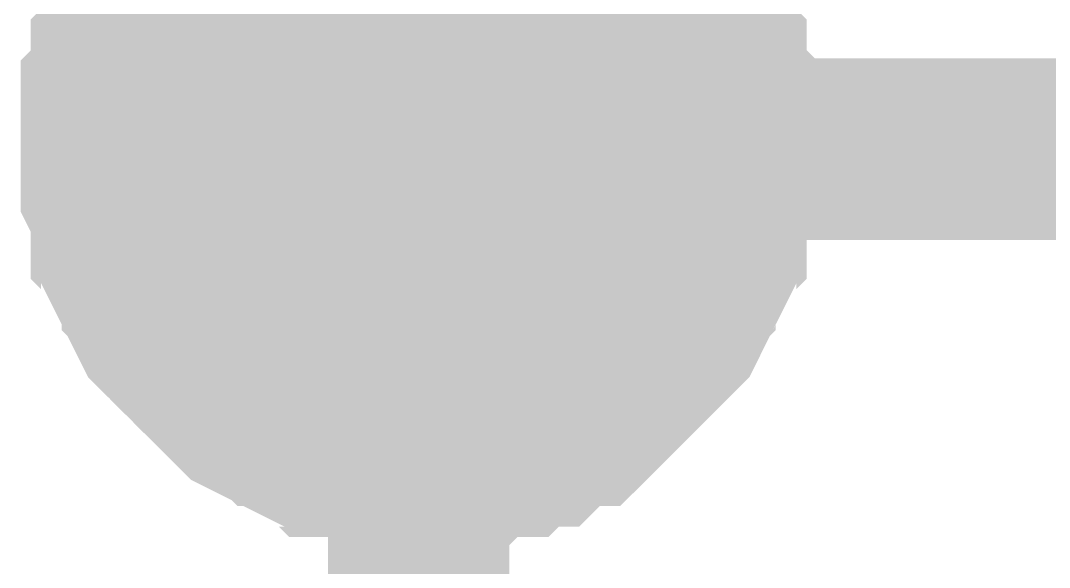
# Model space of a CAD drawing. Header units: inches. Extents: x 0 to 9.5, y -0.01 to 7.51.
# Drawn here: x 5.674 to 5.7409, y 3.5723 to 3.6079 of the extents above; entities that cross this region are included whole.
import ezdxf

# ---------------------------------------------------------------- set-up
doc = ezdxf.new("R2010")
doc.units = ezdxf.units.IN
doc.header["$MEASUREMENT"] = 0
doc.layers.add('Sheet', color=255, linetype='Continuous')

msp = doc.modelspace()

# ---------------------------------------------------------------- linework, layer by layer
at = {"layer": 'Sheet'}
for points in [[(8.299187, 3.699396, 0.0118, 0.0118, 0), (8.299187, 3.599521, 0.0118, 0.0118, 0), (7.899138, 3.599521, 0.0118, 0.0118, 0), (6.599811, 3.599521, 0.0118, 0.0118, 0), (5.699867, 3.599521, 0.0118, 0.0118, 0), (5.699867, 3.699396, 0.0118, 0.0118, 0)], [(5.679898, 3.599521, 0.0118, 0.0118, 0), (5.679898, 3.600852, 0.0118, 0.0118, 0), (5.679898, 3.601518, 0.0118, 0.0118, 0), (5.679898, 3.60285, 0.0118, 0.0118, 0), (5.680563, 3.603516, 0.0118, 0.0118, 0), (5.680563, 3.604847, 0.0118, 0.0118, 0), (5.680563, 3.605513, 0.0118, 0.0118, 0), (5.681229, 3.606179, 0.0118, 0.0118, 0), (5.681229, 3.607511, 0.0118, 0.0118, 0), (5.681895, 3.608176, 0.0118, 0.0118, 0), (5.68256, 3.608842, 0.0118, 0.0118, 0), (5.68256, 3.610174, 0.0118, 0.0118, 0), (5.683226, 3.61084, 0.0118, 0.0118, 0), (5.683892, 3.611506, 0.0118, 0.0118, 0), (5.684557, 3.612172, 0.0118, 0.0118, 0), (5.685223, 3.612837, 0.0118, 0.0118, 0), (5.685888, 3.613503, 0.0118, 0.0118, 0), (5.686554, 3.614169, 0.0118, 0.0118, 0)], [(5.679898, 3.599521, 0.0118, 0.0118, 0), (5.679898, 3.600852, 0.0118, 0.0118, 0), (5.679898, 3.601518, 0.0118, 0.0118, 0), (5.679898, 3.60285, 0.0118, 0.0118, 0), (5.680563, 3.603516, 0.0118, 0.0118, 0), (5.680563, 3.604847, 0.0118, 0.0118, 0), (5.680563, 3.605513, 0.0118, 0.0118, 0), (5.681229, 3.606179, 0.0118, 0.0118, 0), (5.681229, 3.607511, 0.0118, 0.0118, 0), (5.681895, 3.608176, 0.0118, 0.0118, 0), (5.68256, 3.608842, 0.0118, 0.0118, 0), (5.68256, 3.610174, 0.0118, 0.0118, 0), (5.683226, 3.61084, 0.0118, 0.0118, 0), (5.683892, 3.611506, 0.0118, 0.0118, 0), (5.684557, 3.612172, 0.0118, 0.0118, 0), (5.685223, 3.612837, 0.0118, 0.0118, 0), (5.685888, 3.613503, 0.0118, 0.0118, 0), (5.686554, 3.614169, 0.0118, 0.0118, 0)], [(5.679898, 3.599521, 0.0118, 0.0118, 0), (5.679898, 3.600852, 0.0118, 0.0118, 0), (5.679898, 3.601518, 0.0118, 0.0118, 0), (5.679898, 3.60285, 0.0118, 0.0118, 0), (5.680563, 3.603516, 0.0118, 0.0118, 0), (5.680563, 3.604847, 0.0118, 0.0118, 0), (5.680563, 3.605513, 0.0118, 0.0118, 0), (5.681229, 3.606179, 0.0118, 0.0118, 0), (5.681229, 3.607511, 0.0118, 0.0118, 0), (5.681895, 3.608176, 0.0118, 0.0118, 0), (5.68256, 3.608842, 0.0118, 0.0118, 0), (5.68256, 3.610174, 0.0118, 0.0118, 0), (5.683226, 3.61084, 0.0118, 0.0118, 0), (5.683892, 3.611506, 0.0118, 0.0118, 0), (5.684557, 3.612172, 0.0118, 0.0118, 0), (5.685223, 3.612837, 0.0118, 0.0118, 0), (5.685888, 3.613503, 0.0118, 0.0118, 0), (5.686554, 3.614169, 0.0118, 0.0118, 0)], [(5.679898, 3.599521, 0.0118, 0.0118, 0), (5.679898, 3.600852, 0.0118, 0.0118, 0), (5.679898, 3.601518, 0.0118, 0.0118, 0), (5.679898, 3.60285, 0.0118, 0.0118, 0), (5.680563, 3.603516, 0.0118, 0.0118, 0), (5.680563, 3.604847, 0.0118, 0.0118, 0), (5.680563, 3.605513, 0.0118, 0.0118, 0), (5.681229, 3.606179, 0.0118, 0.0118, 0), (5.681229, 3.607511, 0.0118, 0.0118, 0), (5.681895, 3.608176, 0.0118, 0.0118, 0), (5.68256, 3.608842, 0.0118, 0.0118, 0), (5.68256, 3.610174, 0.0118, 0.0118, 0), (5.683226, 3.61084, 0.0118, 0.0118, 0), (5.683892, 3.611506, 0.0118, 0.0118, 0), (5.684557, 3.612172, 0.0118, 0.0118, 0), (5.685223, 3.612837, 0.0118, 0.0118, 0), (5.685888, 3.613503, 0.0118, 0.0118, 0), (5.686554, 3.614169, 0.0118, 0.0118, 0)], [(5.71318, 3.614169, 0.0118, 0.0118, 0), (5.713845, 3.613503, 0.0118, 0.0118, 0), (5.714511, 3.612837, 0.0118, 0.0118, 0), (5.715177, 3.612172, 0.0118, 0.0118, 0), (5.715842, 3.611506, 0.0118, 0.0118, 0), (5.716508, 3.61084, 0.0118, 0.0118, 0), (5.717173, 3.610174, 0.0118, 0.0118, 0), (5.717173, 3.608842, 0.0118, 0.0118, 0), (5.717839, 3.608176, 0.0118, 0.0118, 0), (5.718505, 3.607511, 0.0118, 0.0118, 0), (5.718505, 3.606179, 0.0118, 0.0118, 0), (5.71917, 3.605513, 0.0118, 0.0118, 0), (5.71917, 3.604847, 0.0118, 0.0118, 0), (5.71917, 3.603516, 0.0118, 0.0118, 0), (5.719836, 3.60285, 0.0118, 0.0118, 0), (5.719836, 3.601518, 0.0118, 0.0118, 0), (5.719836, 3.600852, 0.0118, 0.0118, 0), (5.719836, 3.599521, 0.0118, 0.0118, 0)], [(5.71318, 3.614169, 0.0118, 0.0118, 0), (5.713845, 3.613503, 0.0118, 0.0118, 0), (5.714511, 3.612837, 0.0118, 0.0118, 0), (5.715177, 3.612172, 0.0118, 0.0118, 0), (5.715842, 3.611506, 0.0118, 0.0118, 0), (5.716508, 3.61084, 0.0118, 0.0118, 0), (5.717173, 3.610174, 0.0118, 0.0118, 0), (5.717173, 3.608842, 0.0118, 0.0118, 0), (5.717839, 3.608176, 0.0118, 0.0118, 0), (5.718505, 3.607511, 0.0118, 0.0118, 0), (5.718505, 3.606179, 0.0118, 0.0118, 0), (5.71917, 3.605513, 0.0118, 0.0118, 0), (5.71917, 3.604847, 0.0118, 0.0118, 0), (5.71917, 3.603516, 0.0118, 0.0118, 0), (5.719836, 3.60285, 0.0118, 0.0118, 0), (5.719836, 3.601518, 0.0118, 0.0118, 0), (5.719836, 3.600852, 0.0118, 0.0118, 0), (5.719836, 3.599521, 0.0118, 0.0118, 0)], [(5.71318, 3.614169, 0.0118, 0.0118, 0), (5.713845, 3.613503, 0.0118, 0.0118, 0), (5.714511, 3.612837, 0.0118, 0.0118, 0), (5.715177, 3.612172, 0.0118, 0.0118, 0), (5.715842, 3.611506, 0.0118, 0.0118, 0), (5.716508, 3.61084, 0.0118, 0.0118, 0), (5.717173, 3.610174, 0.0118, 0.0118, 0), (5.717173, 3.608842, 0.0118, 0.0118, 0), (5.717839, 3.608176, 0.0118, 0.0118, 0), (5.718505, 3.607511, 0.0118, 0.0118, 0), (5.718505, 3.606179, 0.0118, 0.0118, 0), (5.71917, 3.605513, 0.0118, 0.0118, 0), (5.71917, 3.604847, 0.0118, 0.0118, 0), (5.71917, 3.603516, 0.0118, 0.0118, 0), (5.719836, 3.60285, 0.0118, 0.0118, 0), (5.719836, 3.601518, 0.0118, 0.0118, 0), (5.719836, 3.600852, 0.0118, 0.0118, 0), (5.719836, 3.599521, 0.0118, 0.0118, 0)], [(5.71318, 3.614169, 0.0118, 0.0118, 0), (5.713845, 3.613503, 0.0118, 0.0118, 0), (5.714511, 3.612837, 0.0118, 0.0118, 0), (5.715177, 3.612172, 0.0118, 0.0118, 0), (5.715842, 3.611506, 0.0118, 0.0118, 0), (5.716508, 3.61084, 0.0118, 0.0118, 0), (5.717173, 3.610174, 0.0118, 0.0118, 0), (5.717173, 3.608842, 0.0118, 0.0118, 0), (5.717839, 3.608176, 0.0118, 0.0118, 0), (5.718505, 3.607511, 0.0118, 0.0118, 0), (5.718505, 3.606179, 0.0118, 0.0118, 0), (5.71917, 3.605513, 0.0118, 0.0118, 0), (5.71917, 3.604847, 0.0118, 0.0118, 0), (5.71917, 3.603516, 0.0118, 0.0118, 0), (5.719836, 3.60285, 0.0118, 0.0118, 0), (5.719836, 3.601518, 0.0118, 0.0118, 0), (5.719836, 3.600852, 0.0118, 0.0118, 0), (5.719836, 3.599521, 0.0118, 0.0118, 0)], [(5.679898, 3.599521, 0.0039, 0.0039, 0), (5.679898, 3.600852, 0.0039, 0.0039, 0), (5.679898, 3.601518, 0.0039, 0.0039, 0), (5.679898, 3.60285, 0.0039, 0.0039, 0), (5.680563, 3.603516, 0.0039, 0.0039, 0), (5.680563, 3.604847, 0.0039, 0.0039, 0), (5.680563, 3.605513, 0.0039, 0.0039, 0), (5.681229, 3.606179, 0.0039, 0.0039, 0), (5.681229, 3.607511, 0.0039, 0.0039, 0), (5.681895, 3.608176, 0.0039, 0.0039, 0), (5.68256, 3.608842, 0.0039, 0.0039, 0), (5.68256, 3.610174, 0.0039, 0.0039, 0)], [(5.679898, 3.599521, 0.0039, 0.0039, 0), (5.679898, 3.600852, 0.0039, 0.0039, 0), (5.679898, 3.601518, 0.0039, 0.0039, 0), (5.679898, 3.60285, 0.0039, 0.0039, 0), (5.680563, 3.603516, 0.0039, 0.0039, 0), (5.680563, 3.604847, 0.0039, 0.0039, 0), (5.680563, 3.605513, 0.0039, 0.0039, 0), (5.681229, 3.606179, 0.0039, 0.0039, 0), (5.681229, 3.607511, 0.0039, 0.0039, 0), (5.681895, 3.608176, 0.0039, 0.0039, 0), (5.68256, 3.608842, 0.0039, 0.0039, 0), (5.68256, 3.610174, 0.0039, 0.0039, 0)], [(5.679898, 3.599521, 0.0039, 0.0039, 0), (5.679898, 3.600852, 0.0039, 0.0039, 0), (5.679898, 3.601518, 0.0039, 0.0039, 0), (5.679898, 3.60285, 0.0039, 0.0039, 0), (5.680563, 3.603516, 0.0039, 0.0039, 0), (5.680563, 3.604847, 0.0039, 0.0039, 0), (5.680563, 3.605513, 0.0039, 0.0039, 0), (5.681229, 3.606179, 0.0039, 0.0039, 0), (5.681229, 3.607511, 0.0039, 0.0039, 0), (5.681895, 3.608176, 0.0039, 0.0039, 0), (5.68256, 3.608842, 0.0039, 0.0039, 0), (5.68256, 3.610174, 0.0039, 0.0039, 0)], [(5.679898, 3.599521, 0.0039, 0.0039, 0), (5.679898, 3.600852, 0.0039, 0.0039, 0), (5.679898, 3.601518, 0.0039, 0.0039, 0), (5.679898, 3.60285, 0.0039, 0.0039, 0), (5.680563, 3.603516, 0.0039, 0.0039, 0), (5.680563, 3.604847, 0.0039, 0.0039, 0), (5.680563, 3.605513, 0.0039, 0.0039, 0), (5.681229, 3.606179, 0.0039, 0.0039, 0), (5.681229, 3.607511, 0.0039, 0.0039, 0), (5.681895, 3.608176, 0.0039, 0.0039, 0), (5.68256, 3.608842, 0.0039, 0.0039, 0), (5.68256, 3.610174, 0.0039, 0.0039, 0)], [(5.717173, 3.610174, 0.0039, 0.0039, 0), (5.717173, 3.608842, 0.0039, 0.0039, 0), (5.717839, 3.608176, 0.0039, 0.0039, 0), (5.718505, 3.607511, 0.0039, 0.0039, 0), (5.718505, 3.606179, 0.0039, 0.0039, 0), (5.71917, 3.605513, 0.0039, 0.0039, 0), (5.71917, 3.604847, 0.0039, 0.0039, 0), (5.71917, 3.603516, 0.0039, 0.0039, 0), (5.719836, 3.60285, 0.0039, 0.0039, 0), (5.719836, 3.601518, 0.0039, 0.0039, 0), (5.719836, 3.600852, 0.0039, 0.0039, 0), (5.719836, 3.599521, 0.0039, 0.0039, 0)], [(5.717173, 3.610174, 0.0039, 0.0039, 0), (5.717173, 3.608842, 0.0039, 0.0039, 0), (5.717839, 3.608176, 0.0039, 0.0039, 0), (5.718505, 3.607511, 0.0039, 0.0039, 0), (5.718505, 3.606179, 0.0039, 0.0039, 0), (5.71917, 3.605513, 0.0039, 0.0039, 0), (5.71917, 3.604847, 0.0039, 0.0039, 0), (5.71917, 3.603516, 0.0039, 0.0039, 0), (5.719836, 3.60285, 0.0039, 0.0039, 0), (5.719836, 3.601518, 0.0039, 0.0039, 0), (5.719836, 3.600852, 0.0039, 0.0039, 0), (5.719836, 3.599521, 0.0039, 0.0039, 0)], [(5.717173, 3.610174, 0.0039, 0.0039, 0), (5.717173, 3.608842, 0.0039, 0.0039, 0), (5.717839, 3.608176, 0.0039, 0.0039, 0), (5.718505, 3.607511, 0.0039, 0.0039, 0), (5.718505, 3.606179, 0.0039, 0.0039, 0), (5.71917, 3.605513, 0.0039, 0.0039, 0), (5.71917, 3.604847, 0.0039, 0.0039, 0), (5.71917, 3.603516, 0.0039, 0.0039, 0), (5.719836, 3.60285, 0.0039, 0.0039, 0), (5.719836, 3.601518, 0.0039, 0.0039, 0), (5.719836, 3.600852, 0.0039, 0.0039, 0), (5.719836, 3.599521, 0.0039, 0.0039, 0)], [(5.717173, 3.610174, 0.0039, 0.0039, 0), (5.717173, 3.608842, 0.0039, 0.0039, 0), (5.717839, 3.608176, 0.0039, 0.0039, 0), (5.718505, 3.607511, 0.0039, 0.0039, 0), (5.718505, 3.606179, 0.0039, 0.0039, 0), (5.71917, 3.605513, 0.0039, 0.0039, 0), (5.71917, 3.604847, 0.0039, 0.0039, 0), (5.71917, 3.603516, 0.0039, 0.0039, 0), (5.719836, 3.60285, 0.0039, 0.0039, 0), (5.719836, 3.601518, 0.0039, 0.0039, 0), (5.719836, 3.600852, 0.0039, 0.0039, 0), (5.719836, 3.599521, 0.0039, 0.0039, 0)], [(5.699867, 3.579545, 0.0118, 0.0118, 0), (5.699201, 3.579545, 0.0118, 0.0118, 0), (5.69787, 3.579545, 0.0118, 0.0118, 0), (5.697204, 3.579545, 0.0118, 0.0118, 0), (5.695873, 3.580211, 0.0118, 0.0118, 0), (5.695207, 3.580211, 0.0118, 0.0118, 0), (5.693876, 3.580211, 0.0118, 0.0118, 0), (5.69321, 3.580877, 0.0118, 0.0118, 0), (5.692545, 3.580877, 0.0118, 0.0118, 0), (5.691214, 3.581543, 0.0118, 0.0118, 0), (5.690548, 3.582209, 0.0118, 0.0118, 0), (5.689882, 3.582209, 0.0118, 0.0118, 0), (5.688551, 3.582875, 0.0118, 0.0118, 0), (5.687885, 3.58354, 0.0118, 0.0118, 0), (5.68722, 3.584206, 0.0118, 0.0118, 0), (5.686554, 3.584872, 0.0118, 0.0118, 0), (5.685888, 3.585538, 0.0118, 0.0118, 0), (5.685223, 3.586204, 0.0118, 0.0118, 0), (5.684557, 3.58687, 0.0118, 0.0118, 0), (5.683892, 3.587536, 0.0118, 0.0118, 0), (5.683226, 3.588201, 0.0118, 0.0118, 0), (5.68256, 3.589533, 0.0118, 0.0118, 0), (5.68256, 3.590199, 0.0118, 0.0118, 0), (5.681895, 3.590865, 0.0118, 0.0118, 0), (5.681229, 3.592196, 0.0118, 0.0118, 0), (5.681229, 3.592862, 0.0118, 0.0118, 0), (5.680563, 3.593528, 0.0118, 0.0118, 0), (5.680563, 3.59486, 0.0118, 0.0118, 0), (5.680563, 3.595526, 0.0118, 0.0118, 0), (5.679898, 3.596857, 0.0118, 0.0118, 0), (5.679898, 3.597523, 0.0118, 0.0118, 0), (5.679898, 3.598855, 0.0118, 0.0118, 0), (5.679898, 3.599521, 0.0118, 0.0118, 0)], [(5.679898, 3.599521, 0.0118, 0.0118, 0), (5.679898, 3.599521, 0.0118, 0.0118, 0)], [(5.699867, 3.579545, 0.0118, 0.0118, 0), (5.699201, 3.579545, 0.0118, 0.0118, 0), (5.69787, 3.579545, 0.0118, 0.0118, 0), (5.697204, 3.579545, 0.0118, 0.0118, 0), (5.695873, 3.580211, 0.0118, 0.0118, 0), (5.695207, 3.580211, 0.0118, 0.0118, 0), (5.693876, 3.580211, 0.0118, 0.0118, 0), (5.69321, 3.580877, 0.0118, 0.0118, 0), (5.692545, 3.580877, 0.0118, 0.0118, 0), (5.691214, 3.581543, 0.0118, 0.0118, 0), (5.690548, 3.582209, 0.0118, 0.0118, 0), (5.689882, 3.582209, 0.0118, 0.0118, 0), (5.688551, 3.582875, 0.0118, 0.0118, 0), (5.687885, 3.58354, 0.0118, 0.0118, 0), (5.68722, 3.584206, 0.0118, 0.0118, 0), (5.686554, 3.584872, 0.0118, 0.0118, 0), (5.685888, 3.585538, 0.0118, 0.0118, 0), (5.685223, 3.586204, 0.0118, 0.0118, 0), (5.684557, 3.58687, 0.0118, 0.0118, 0), (5.683892, 3.587536, 0.0118, 0.0118, 0), (5.683226, 3.588201, 0.0118, 0.0118, 0), (5.68256, 3.589533, 0.0118, 0.0118, 0), (5.68256, 3.590199, 0.0118, 0.0118, 0), (5.681895, 3.590865, 0.0118, 0.0118, 0), (5.681229, 3.592196, 0.0118, 0.0118, 0), (5.681229, 3.592862, 0.0118, 0.0118, 0), (5.680563, 3.593528, 0.0118, 0.0118, 0), (5.680563, 3.59486, 0.0118, 0.0118, 0), (5.680563, 3.595526, 0.0118, 0.0118, 0), (5.679898, 3.596857, 0.0118, 0.0118, 0), (5.679898, 3.597523, 0.0118, 0.0118, 0), (5.679898, 3.598855, 0.0118, 0.0118, 0), (5.679898, 3.599521, 0.0118, 0.0118, 0)], [(5.679898, 3.599521, 0.0118, 0.0118, 0), (5.679898, 3.599521, 0.0118, 0.0118, 0)], [(5.699867, 3.579545, 0.0118, 0.0118, 0), (5.699201, 3.579545, 0.0118, 0.0118, 0), (5.69787, 3.579545, 0.0118, 0.0118, 0), (5.697204, 3.579545, 0.0118, 0.0118, 0), (5.695873, 3.580211, 0.0118, 0.0118, 0), (5.695207, 3.580211, 0.0118, 0.0118, 0), (5.693876, 3.580211, 0.0118, 0.0118, 0), (5.69321, 3.580877, 0.0118, 0.0118, 0), (5.692545, 3.580877, 0.0118, 0.0118, 0), (5.691214, 3.581543, 0.0118, 0.0118, 0), (5.690548, 3.582209, 0.0118, 0.0118, 0), (5.689882, 3.582209, 0.0118, 0.0118, 0), (5.688551, 3.582875, 0.0118, 0.0118, 0), (5.687885, 3.58354, 0.0118, 0.0118, 0), (5.68722, 3.584206, 0.0118, 0.0118, 0), (5.686554, 3.584872, 0.0118, 0.0118, 0), (5.685888, 3.585538, 0.0118, 0.0118, 0), (5.685223, 3.586204, 0.0118, 0.0118, 0), (5.684557, 3.58687, 0.0118, 0.0118, 0), (5.683892, 3.587536, 0.0118, 0.0118, 0), (5.683226, 3.588201, 0.0118, 0.0118, 0), (5.68256, 3.589533, 0.0118, 0.0118, 0), (5.68256, 3.590199, 0.0118, 0.0118, 0), (5.681895, 3.590865, 0.0118, 0.0118, 0), (5.681229, 3.592196, 0.0118, 0.0118, 0), (5.681229, 3.592862, 0.0118, 0.0118, 0), (5.680563, 3.593528, 0.0118, 0.0118, 0), (5.680563, 3.59486, 0.0118, 0.0118, 0), (5.680563, 3.595526, 0.0118, 0.0118, 0), (5.679898, 3.596857, 0.0118, 0.0118, 0), (5.679898, 3.597523, 0.0118, 0.0118, 0), (5.679898, 3.598855, 0.0118, 0.0118, 0), (5.679898, 3.599521, 0.0118, 0.0118, 0)], [(5.679898, 3.599521, 0.0118, 0.0118, 0), (5.679898, 3.599521, 0.0118, 0.0118, 0)], [(5.699867, 3.579545, 0.0118, 0.0118, 0), (5.699201, 3.579545, 0.0118, 0.0118, 0), (5.69787, 3.579545, 0.0118, 0.0118, 0), (5.697204, 3.579545, 0.0118, 0.0118, 0), (5.695873, 3.580211, 0.0118, 0.0118, 0), (5.695207, 3.580211, 0.0118, 0.0118, 0), (5.693876, 3.580211, 0.0118, 0.0118, 0), (5.69321, 3.580877, 0.0118, 0.0118, 0), (5.692545, 3.580877, 0.0118, 0.0118, 0), (5.691214, 3.581543, 0.0118, 0.0118, 0), (5.690548, 3.582209, 0.0118, 0.0118, 0), (5.689882, 3.582209, 0.0118, 0.0118, 0), (5.688551, 3.582875, 0.0118, 0.0118, 0), (5.687885, 3.58354, 0.0118, 0.0118, 0), (5.68722, 3.584206, 0.0118, 0.0118, 0), (5.686554, 3.584872, 0.0118, 0.0118, 0), (5.685888, 3.585538, 0.0118, 0.0118, 0), (5.685223, 3.586204, 0.0118, 0.0118, 0), (5.684557, 3.58687, 0.0118, 0.0118, 0), (5.683892, 3.587536, 0.0118, 0.0118, 0), (5.683226, 3.588201, 0.0118, 0.0118, 0), (5.68256, 3.589533, 0.0118, 0.0118, 0), (5.68256, 3.590199, 0.0118, 0.0118, 0), (5.681895, 3.590865, 0.0118, 0.0118, 0), (5.681229, 3.592196, 0.0118, 0.0118, 0), (5.681229, 3.592862, 0.0118, 0.0118, 0), (5.680563, 3.593528, 0.0118, 0.0118, 0), (5.680563, 3.59486, 0.0118, 0.0118, 0), (5.680563, 3.595526, 0.0118, 0.0118, 0), (5.679898, 3.596857, 0.0118, 0.0118, 0), (5.679898, 3.597523, 0.0118, 0.0118, 0), (5.679898, 3.598855, 0.0118, 0.0118, 0), (5.679898, 3.599521, 0.0118, 0.0118, 0)], [(5.679898, 3.599521, 0.0118, 0.0118, 0), (5.679898, 3.599521, 0.0118, 0.0118, 0)], [(5.699867, 3.599521, 0.0118, 0.0118, 0), (5.699867, 3.499645, 0.0118, 0.0118, 0)], [(5.719836, 3.599521, 0.0118, 0.0118, 0), (5.719836, 3.598855, 0.0118, 0.0118, 0), (5.719836, 3.597523, 0.0118, 0.0118, 0), (5.719836, 3.596857, 0.0118, 0.0118, 0), (5.71917, 3.595526, 0.0118, 0.0118, 0), (5.71917, 3.59486, 0.0118, 0.0118, 0), (5.71917, 3.593528, 0.0118, 0.0118, 0), (5.718505, 3.592862, 0.0118, 0.0118, 0), (5.718505, 3.592196, 0.0118, 0.0118, 0), (5.717839, 3.590865, 0.0118, 0.0118, 0), (5.717173, 3.590199, 0.0118, 0.0118, 0), (5.717173, 3.589533, 0.0118, 0.0118, 0), (5.716508, 3.588201, 0.0118, 0.0118, 0), (5.715842, 3.587536, 0.0118, 0.0118, 0), (5.715177, 3.58687, 0.0118, 0.0118, 0), (5.714511, 3.586204, 0.0118, 0.0118, 0), (5.713845, 3.585538, 0.0118, 0.0118, 0), (5.71318, 3.584872, 0.0118, 0.0118, 0), (5.712514, 3.584206, 0.0118, 0.0118, 0), (5.711848, 3.58354, 0.0118, 0.0118, 0), (5.711183, 3.582875, 0.0118, 0.0118, 0), (5.710517, 3.582209, 0.0118, 0.0118, 0), (5.709186, 3.582209, 0.0118, 0.0118, 0), (5.70852, 3.581543, 0.0118, 0.0118, 0), (5.707855, 3.580877, 0.0118, 0.0118, 0), (5.706523, 3.580877, 0.0118, 0.0118, 0), (5.705858, 3.580211, 0.0118, 0.0118, 0), (5.705192, 3.580211, 0.0118, 0.0118, 0), (5.703861, 3.580211, 0.0118, 0.0118, 0), (5.703195, 3.579545, 0.0118, 0.0118, 0), (5.701864, 3.579545, 0.0118, 0.0118, 0), (5.701198, 3.579545, 0.0118, 0.0118, 0), (5.699867, 3.579545, 0.0118, 0.0118, 0)], [(5.719836, 3.599521, 0.0118, 0.0118, 0), (5.719836, 3.598855, 0.0118, 0.0118, 0), (5.719836, 3.597523, 0.0118, 0.0118, 0), (5.719836, 3.596857, 0.0118, 0.0118, 0), (5.71917, 3.595526, 0.0118, 0.0118, 0), (5.71917, 3.59486, 0.0118, 0.0118, 0), (5.71917, 3.593528, 0.0118, 0.0118, 0), (5.718505, 3.592862, 0.0118, 0.0118, 0), (5.718505, 3.592196, 0.0118, 0.0118, 0), (5.717839, 3.590865, 0.0118, 0.0118, 0), (5.717173, 3.590199, 0.0118, 0.0118, 0), (5.717173, 3.589533, 0.0118, 0.0118, 0), (5.716508, 3.588201, 0.0118, 0.0118, 0), (5.715842, 3.587536, 0.0118, 0.0118, 0), (5.715177, 3.58687, 0.0118, 0.0118, 0), (5.714511, 3.586204, 0.0118, 0.0118, 0), (5.713845, 3.585538, 0.0118, 0.0118, 0), (5.71318, 3.584872, 0.0118, 0.0118, 0), (5.712514, 3.584206, 0.0118, 0.0118, 0), (5.711848, 3.58354, 0.0118, 0.0118, 0), (5.711183, 3.582875, 0.0118, 0.0118, 0), (5.710517, 3.582209, 0.0118, 0.0118, 0), (5.709186, 3.582209, 0.0118, 0.0118, 0), (5.70852, 3.581543, 0.0118, 0.0118, 0), (5.707855, 3.580877, 0.0118, 0.0118, 0), (5.706523, 3.580877, 0.0118, 0.0118, 0), (5.705858, 3.580211, 0.0118, 0.0118, 0), (5.705192, 3.580211, 0.0118, 0.0118, 0), (5.703861, 3.580211, 0.0118, 0.0118, 0), (5.703195, 3.579545, 0.0118, 0.0118, 0), (5.701864, 3.579545, 0.0118, 0.0118, 0), (5.701198, 3.579545, 0.0118, 0.0118, 0), (5.699867, 3.579545, 0.0118, 0.0118, 0)], [(5.719836, 3.599521, 0.0118, 0.0118, 0), (5.719836, 3.598855, 0.0118, 0.0118, 0), (5.719836, 3.597523, 0.0118, 0.0118, 0), (5.719836, 3.596857, 0.0118, 0.0118, 0), (5.71917, 3.595526, 0.0118, 0.0118, 0), (5.71917, 3.59486, 0.0118, 0.0118, 0), (5.71917, 3.593528, 0.0118, 0.0118, 0), (5.718505, 3.592862, 0.0118, 0.0118, 0), (5.718505, 3.592196, 0.0118, 0.0118, 0), (5.717839, 3.590865, 0.0118, 0.0118, 0), (5.717173, 3.590199, 0.0118, 0.0118, 0), (5.717173, 3.589533, 0.0118, 0.0118, 0), (5.716508, 3.588201, 0.0118, 0.0118, 0), (5.715842, 3.587536, 0.0118, 0.0118, 0), (5.715177, 3.58687, 0.0118, 0.0118, 0), (5.714511, 3.586204, 0.0118, 0.0118, 0), (5.713845, 3.585538, 0.0118, 0.0118, 0), (5.71318, 3.584872, 0.0118, 0.0118, 0), (5.712514, 3.584206, 0.0118, 0.0118, 0), (5.711848, 3.58354, 0.0118, 0.0118, 0), (5.711183, 3.582875, 0.0118, 0.0118, 0), (5.710517, 3.582209, 0.0118, 0.0118, 0), (5.709186, 3.582209, 0.0118, 0.0118, 0), (5.70852, 3.581543, 0.0118, 0.0118, 0), (5.707855, 3.580877, 0.0118, 0.0118, 0), (5.706523, 3.580877, 0.0118, 0.0118, 0), (5.705858, 3.580211, 0.0118, 0.0118, 0), (5.705192, 3.580211, 0.0118, 0.0118, 0), (5.703861, 3.580211, 0.0118, 0.0118, 0), (5.703195, 3.579545, 0.0118, 0.0118, 0), (5.701864, 3.579545, 0.0118, 0.0118, 0), (5.701198, 3.579545, 0.0118, 0.0118, 0), (5.699867, 3.579545, 0.0118, 0.0118, 0)], [(5.719836, 3.599521, 0.0118, 0.0118, 0), (5.719836, 3.598855, 0.0118, 0.0118, 0), (5.719836, 3.597523, 0.0118, 0.0118, 0), (5.719836, 3.596857, 0.0118, 0.0118, 0), (5.71917, 3.595526, 0.0118, 0.0118, 0), (5.71917, 3.59486, 0.0118, 0.0118, 0), (5.71917, 3.593528, 0.0118, 0.0118, 0), (5.718505, 3.592862, 0.0118, 0.0118, 0), (5.718505, 3.592196, 0.0118, 0.0118, 0), (5.717839, 3.590865, 0.0118, 0.0118, 0), (5.717173, 3.590199, 0.0118, 0.0118, 0), (5.717173, 3.589533, 0.0118, 0.0118, 0), (5.716508, 3.588201, 0.0118, 0.0118, 0), (5.715842, 3.587536, 0.0118, 0.0118, 0), (5.715177, 3.58687, 0.0118, 0.0118, 0), (5.714511, 3.586204, 0.0118, 0.0118, 0), (5.713845, 3.585538, 0.0118, 0.0118, 0), (5.71318, 3.584872, 0.0118, 0.0118, 0), (5.712514, 3.584206, 0.0118, 0.0118, 0), (5.711848, 3.58354, 0.0118, 0.0118, 0), (5.711183, 3.582875, 0.0118, 0.0118, 0), (5.710517, 3.582209, 0.0118, 0.0118, 0), (5.709186, 3.582209, 0.0118, 0.0118, 0), (5.70852, 3.581543, 0.0118, 0.0118, 0), (5.707855, 3.580877, 0.0118, 0.0118, 0), (5.706523, 3.580877, 0.0118, 0.0118, 0), (5.705858, 3.580211, 0.0118, 0.0118, 0), (5.705192, 3.580211, 0.0118, 0.0118, 0), (5.703861, 3.580211, 0.0118, 0.0118, 0), (5.703195, 3.579545, 0.0118, 0.0118, 0), (5.701864, 3.579545, 0.0118, 0.0118, 0), (5.701198, 3.579545, 0.0118, 0.0118, 0), (5.699867, 3.579545, 0.0118, 0.0118, 0)], [(5.719836, 3.599521, 0.0118, 0.0118, 0), (5.719836, 3.599521, 0.0118, 0.0118, 0), (5.719836, 3.599521, 0.0118, 0.0118, 0), (5.719836, 3.599521, 0.0118, 0.0118, 0), (5.719836, 3.599521, 0.0118, 0.0118, 0), (5.719836, 3.599521, 0.0118, 0.0118, 0), (5.719836, 3.599521, 0.0118, 0.0118, 0), (5.719836, 3.599521, 0.0118, 0.0118, 0), (5.719836, 3.599521, 0.0118, 0.0118, 0), (5.719836, 3.599521, 0.0118, 0.0118, 0), (5.719836, 3.599521, 0.0118, 0.0118, 0), (5.719836, 3.599521, 0.0118, 0.0118, 0), (5.719836, 3.599521, 0.0118, 0.0118, 0), (5.719836, 3.599521, 0.0118, 0.0118, 0), (5.719836, 3.599521, 0.0118, 0.0118, 0), (5.719836, 3.599521, 0.0118, 0.0118, 0), (5.719836, 3.599521, 0.0118, 0.0118, 0), (5.719836, 3.599521, 0.0118, 0.0118, 0), (5.719836, 3.599521, 0.0118, 0.0118, 0), (5.719836, 3.599521, 0.0118, 0.0118, 0), (5.719836, 3.599521, 0.0118, 0.0118, 0), (5.719836, 3.599521, 0.0118, 0.0118, 0), (5.719836, 3.599521, 0.0118, 0.0118, 0), (5.719836, 3.599521, 0.0118, 0.0118, 0), (5.719836, 3.599521, 0.0118, 0.0118, 0), (5.719836, 3.599521, 0.0118, 0.0118, 0), (5.719836, 3.599521, 0.0118, 0.0118, 0), (5.719836, 3.599521, 0.0118, 0.0118, 0), (5.719836, 3.599521, 0.0118, 0.0118, 0), (5.719836, 3.599521, 0.0118, 0.0118, 0), (5.719836, 3.599521, 0.0118, 0.0118, 0), (5.719836, 3.599521, 0.0118, 0.0118, 0), (5.719836, 3.599521, 0.0118, 0.0118, 0)], [(5.719836, 3.599521, 0.0118, 0.0118, 0), (5.719836, 3.599521, 0.0118, 0.0118, 0)], [(5.719836, 3.599521, 0.0118, 0.0118, 0), (5.719836, 3.599521, 0.0118, 0.0118, 0), (5.719836, 3.599521, 0.0118, 0.0118, 0), (5.719836, 3.599521, 0.0118, 0.0118, 0), (5.719836, 3.599521, 0.0118, 0.0118, 0), (5.719836, 3.599521, 0.0118, 0.0118, 0), (5.719836, 3.599521, 0.0118, 0.0118, 0), (5.719836, 3.599521, 0.0118, 0.0118, 0), (5.719836, 3.599521, 0.0118, 0.0118, 0), (5.719836, 3.599521, 0.0118, 0.0118, 0), (5.719836, 3.599521, 0.0118, 0.0118, 0), (5.719836, 3.599521, 0.0118, 0.0118, 0), (5.719836, 3.599521, 0.0118, 0.0118, 0), (5.719836, 3.599521, 0.0118, 0.0118, 0), (5.719836, 3.599521, 0.0118, 0.0118, 0), (5.719836, 3.599521, 0.0118, 0.0118, 0), (5.719836, 3.599521, 0.0118, 0.0118, 0), (5.719836, 3.599521, 0.0118, 0.0118, 0), (5.719836, 3.599521, 0.0118, 0.0118, 0), (5.719836, 3.599521, 0.0118, 0.0118, 0), (5.719836, 3.599521, 0.0118, 0.0118, 0), (5.719836, 3.599521, 0.0118, 0.0118, 0), (5.719836, 3.599521, 0.0118, 0.0118, 0), (5.719836, 3.599521, 0.0118, 0.0118, 0), (5.719836, 3.599521, 0.0118, 0.0118, 0), (5.719836, 3.599521, 0.0118, 0.0118, 0), (5.719836, 3.599521, 0.0118, 0.0118, 0), (5.719836, 3.599521, 0.0118, 0.0118, 0), (5.719836, 3.599521, 0.0118, 0.0118, 0), (5.719836, 3.599521, 0.0118, 0.0118, 0), (5.719836, 3.599521, 0.0118, 0.0118, 0), (5.719836, 3.599521, 0.0118, 0.0118, 0), (5.719836, 3.599521, 0.0118, 0.0118, 0)], [(5.719836, 3.599521, 0.0118, 0.0118, 0), (5.719836, 3.599521, 0.0118, 0.0118, 0)], [(5.719836, 3.599521, 0.0118, 0.0118, 0), (5.719836, 3.599521, 0.0118, 0.0118, 0), (5.719836, 3.599521, 0.0118, 0.0118, 0), (5.719836, 3.599521, 0.0118, 0.0118, 0), (5.719836, 3.599521, 0.0118, 0.0118, 0), (5.719836, 3.599521, 0.0118, 0.0118, 0), (5.719836, 3.599521, 0.0118, 0.0118, 0), (5.719836, 3.599521, 0.0118, 0.0118, 0), (5.719836, 3.599521, 0.0118, 0.0118, 0), (5.719836, 3.599521, 0.0118, 0.0118, 0), (5.719836, 3.599521, 0.0118, 0.0118, 0), (5.719836, 3.599521, 0.0118, 0.0118, 0), (5.719836, 3.599521, 0.0118, 0.0118, 0), (5.719836, 3.599521, 0.0118, 0.0118, 0), (5.719836, 3.599521, 0.0118, 0.0118, 0), (5.719836, 3.599521, 0.0118, 0.0118, 0), (5.719836, 3.599521, 0.0118, 0.0118, 0), (5.719836, 3.599521, 0.0118, 0.0118, 0), (5.719836, 3.599521, 0.0118, 0.0118, 0), (5.719836, 3.599521, 0.0118, 0.0118, 0), (5.719836, 3.599521, 0.0118, 0.0118, 0), (5.719836, 3.599521, 0.0118, 0.0118, 0), (5.719836, 3.599521, 0.0118, 0.0118, 0), (5.719836, 3.599521, 0.0118, 0.0118, 0), (5.719836, 3.599521, 0.0118, 0.0118, 0), (5.719836, 3.599521, 0.0118, 0.0118, 0), (5.719836, 3.599521, 0.0118, 0.0118, 0), (5.719836, 3.599521, 0.0118, 0.0118, 0), (5.719836, 3.599521, 0.0118, 0.0118, 0), (5.719836, 3.599521, 0.0118, 0.0118, 0), (5.719836, 3.599521, 0.0118, 0.0118, 0), (5.719836, 3.599521, 0.0118, 0.0118, 0), (5.719836, 3.599521, 0.0118, 0.0118, 0)], [(5.719836, 3.599521, 0.0118, 0.0118, 0), (5.719836, 3.599521, 0.0118, 0.0118, 0)], [(5.719836, 3.599521, 0.0118, 0.0118, 0), (5.719836, 3.599521, 0.0118, 0.0118, 0), (5.719836, 3.599521, 0.0118, 0.0118, 0), (5.719836, 3.599521, 0.0118, 0.0118, 0), (5.719836, 3.599521, 0.0118, 0.0118, 0), (5.719836, 3.599521, 0.0118, 0.0118, 0), (5.719836, 3.599521, 0.0118, 0.0118, 0), (5.719836, 3.599521, 0.0118, 0.0118, 0), (5.719836, 3.599521, 0.0118, 0.0118, 0), (5.719836, 3.599521, 0.0118, 0.0118, 0), (5.719836, 3.599521, 0.0118, 0.0118, 0), (5.719836, 3.599521, 0.0118, 0.0118, 0), (5.719836, 3.599521, 0.0118, 0.0118, 0), (5.719836, 3.599521, 0.0118, 0.0118, 0), (5.719836, 3.599521, 0.0118, 0.0118, 0), (5.719836, 3.599521, 0.0118, 0.0118, 0), (5.719836, 3.599521, 0.0118, 0.0118, 0), (5.719836, 3.599521, 0.0118, 0.0118, 0), (5.719836, 3.599521, 0.0118, 0.0118, 0), (5.719836, 3.599521, 0.0118, 0.0118, 0), (5.719836, 3.599521, 0.0118, 0.0118, 0), (5.719836, 3.599521, 0.0118, 0.0118, 0), (5.719836, 3.599521, 0.0118, 0.0118, 0), (5.719836, 3.599521, 0.0118, 0.0118, 0), (5.719836, 3.599521, 0.0118, 0.0118, 0), (5.719836, 3.599521, 0.0118, 0.0118, 0), (5.719836, 3.599521, 0.0118, 0.0118, 0), (5.719836, 3.599521, 0.0118, 0.0118, 0), (5.719836, 3.599521, 0.0118, 0.0118, 0), (5.719836, 3.599521, 0.0118, 0.0118, 0), (5.719836, 3.599521, 0.0118, 0.0118, 0), (5.719836, 3.599521, 0.0118, 0.0118, 0), (5.719836, 3.599521, 0.0118, 0.0118, 0)], [(5.719836, 3.599521, 0.0118, 0.0118, 0), (5.719836, 3.599521, 0.0118, 0.0118, 0)], [(5.699867, 3.579545, 0.0039, 0.0039, 0), (5.699201, 3.579545, 0.0039, 0.0039, 0), (5.69787, 3.579545, 0.0039, 0.0039, 0), (5.697204, 3.579545, 0.0039, 0.0039, 0), (5.695873, 3.580211, 0.0039, 0.0039, 0), (5.695207, 3.580211, 0.0039, 0.0039, 0), (5.693876, 3.580211, 0.0039, 0.0039, 0), (5.69321, 3.580877, 0.0039, 0.0039, 0), (5.692545, 3.580877, 0.0039, 0.0039, 0), (5.691214, 3.581543, 0.0039, 0.0039, 0), (5.690548, 3.582209, 0.0039, 0.0039, 0), (5.689882, 3.582209, 0.0039, 0.0039, 0), (5.688551, 3.582875, 0.0039, 0.0039, 0), (5.687885, 3.58354, 0.0039, 0.0039, 0), (5.68722, 3.584206, 0.0039, 0.0039, 0), (5.686554, 3.584872, 0.0039, 0.0039, 0), (5.685888, 3.585538, 0.0039, 0.0039, 0), (5.685223, 3.586204, 0.0039, 0.0039, 0), (5.684557, 3.58687, 0.0039, 0.0039, 0), (5.683892, 3.587536, 0.0039, 0.0039, 0), (5.683226, 3.588201, 0.0039, 0.0039, 0), (5.68256, 3.589533, 0.0039, 0.0039, 0), (5.68256, 3.590199, 0.0039, 0.0039, 0), (5.681895, 3.590865, 0.0039, 0.0039, 0), (5.681229, 3.592196, 0.0039, 0.0039, 0), (5.681229, 3.592862, 0.0039, 0.0039, 0), (5.680563, 3.593528, 0.0039, 0.0039, 0), (5.680563, 3.59486, 0.0039, 0.0039, 0), (5.680563, 3.595526, 0.0039, 0.0039, 0), (5.679898, 3.596857, 0.0039, 0.0039, 0), (5.679898, 3.597523, 0.0039, 0.0039, 0), (5.679898, 3.598855, 0.0039, 0.0039, 0), (5.679898, 3.599521, 0.0039, 0.0039, 0)], [(5.679898, 3.599521, 0.0039, 0.0039, 0), (5.679898, 3.599521, 0.0039, 0.0039, 0)], [(5.699867, 3.579545, 0.0039, 0.0039, 0), (5.699201, 3.579545, 0.0039, 0.0039, 0), (5.69787, 3.579545, 0.0039, 0.0039, 0), (5.697204, 3.579545, 0.0039, 0.0039, 0), (5.695873, 3.580211, 0.0039, 0.0039, 0), (5.695207, 3.580211, 0.0039, 0.0039, 0), (5.693876, 3.580211, 0.0039, 0.0039, 0), (5.69321, 3.580877, 0.0039, 0.0039, 0), (5.692545, 3.580877, 0.0039, 0.0039, 0), (5.691214, 3.581543, 0.0039, 0.0039, 0), (5.690548, 3.582209, 0.0039, 0.0039, 0), (5.689882, 3.582209, 0.0039, 0.0039, 0), (5.688551, 3.582875, 0.0039, 0.0039, 0), (5.687885, 3.58354, 0.0039, 0.0039, 0), (5.68722, 3.584206, 0.0039, 0.0039, 0), (5.686554, 3.584872, 0.0039, 0.0039, 0), (5.685888, 3.585538, 0.0039, 0.0039, 0), (5.685223, 3.586204, 0.0039, 0.0039, 0), (5.684557, 3.58687, 0.0039, 0.0039, 0), (5.683892, 3.587536, 0.0039, 0.0039, 0), (5.683226, 3.588201, 0.0039, 0.0039, 0), (5.68256, 3.589533, 0.0039, 0.0039, 0), (5.68256, 3.590199, 0.0039, 0.0039, 0), (5.681895, 3.590865, 0.0039, 0.0039, 0), (5.681229, 3.592196, 0.0039, 0.0039, 0), (5.681229, 3.592862, 0.0039, 0.0039, 0), (5.680563, 3.593528, 0.0039, 0.0039, 0), (5.680563, 3.59486, 0.0039, 0.0039, 0), (5.680563, 3.595526, 0.0039, 0.0039, 0), (5.679898, 3.596857, 0.0039, 0.0039, 0), (5.679898, 3.597523, 0.0039, 0.0039, 0), (5.679898, 3.598855, 0.0039, 0.0039, 0), (5.679898, 3.599521, 0.0039, 0.0039, 0)], [(5.679898, 3.599521, 0.0039, 0.0039, 0), (5.679898, 3.599521, 0.0039, 0.0039, 0)], [(5.699867, 3.579545, 0.0039, 0.0039, 0), (5.699201, 3.579545, 0.0039, 0.0039, 0), (5.69787, 3.579545, 0.0039, 0.0039, 0), (5.697204, 3.579545, 0.0039, 0.0039, 0), (5.695873, 3.580211, 0.0039, 0.0039, 0), (5.695207, 3.580211, 0.0039, 0.0039, 0), (5.693876, 3.580211, 0.0039, 0.0039, 0), (5.69321, 3.580877, 0.0039, 0.0039, 0), (5.692545, 3.580877, 0.0039, 0.0039, 0), (5.691214, 3.581543, 0.0039, 0.0039, 0), (5.690548, 3.582209, 0.0039, 0.0039, 0), (5.689882, 3.582209, 0.0039, 0.0039, 0), (5.688551, 3.582875, 0.0039, 0.0039, 0), (5.687885, 3.58354, 0.0039, 0.0039, 0), (5.68722, 3.584206, 0.0039, 0.0039, 0), (5.686554, 3.584872, 0.0039, 0.0039, 0), (5.685888, 3.585538, 0.0039, 0.0039, 0), (5.685223, 3.586204, 0.0039, 0.0039, 0), (5.684557, 3.58687, 0.0039, 0.0039, 0), (5.683892, 3.587536, 0.0039, 0.0039, 0), (5.683226, 3.588201, 0.0039, 0.0039, 0), (5.68256, 3.589533, 0.0039, 0.0039, 0), (5.68256, 3.590199, 0.0039, 0.0039, 0), (5.681895, 3.590865, 0.0039, 0.0039, 0), (5.681229, 3.592196, 0.0039, 0.0039, 0), (5.681229, 3.592862, 0.0039, 0.0039, 0), (5.680563, 3.593528, 0.0039, 0.0039, 0), (5.680563, 3.59486, 0.0039, 0.0039, 0), (5.680563, 3.595526, 0.0039, 0.0039, 0), (5.679898, 3.596857, 0.0039, 0.0039, 0), (5.679898, 3.597523, 0.0039, 0.0039, 0), (5.679898, 3.598855, 0.0039, 0.0039, 0), (5.679898, 3.599521, 0.0039, 0.0039, 0)], [(5.679898, 3.599521, 0.0039, 0.0039, 0), (5.679898, 3.599521, 0.0039, 0.0039, 0)], [(5.699867, 3.579545, 0.0039, 0.0039, 0), (5.699201, 3.579545, 0.0039, 0.0039, 0), (5.69787, 3.579545, 0.0039, 0.0039, 0), (5.697204, 3.579545, 0.0039, 0.0039, 0), (5.695873, 3.580211, 0.0039, 0.0039, 0), (5.695207, 3.580211, 0.0039, 0.0039, 0), (5.693876, 3.580211, 0.0039, 0.0039, 0), (5.69321, 3.580877, 0.0039, 0.0039, 0), (5.692545, 3.580877, 0.0039, 0.0039, 0), (5.691214, 3.581543, 0.0039, 0.0039, 0), (5.690548, 3.582209, 0.0039, 0.0039, 0), (5.689882, 3.582209, 0.0039, 0.0039, 0), (5.688551, 3.582875, 0.0039, 0.0039, 0), (5.687885, 3.58354, 0.0039, 0.0039, 0), (5.68722, 3.584206, 0.0039, 0.0039, 0), (5.686554, 3.584872, 0.0039, 0.0039, 0), (5.685888, 3.585538, 0.0039, 0.0039, 0), (5.685223, 3.586204, 0.0039, 0.0039, 0), (5.684557, 3.58687, 0.0039, 0.0039, 0), (5.683892, 3.587536, 0.0039, 0.0039, 0), (5.683226, 3.588201, 0.0039, 0.0039, 0), (5.68256, 3.589533, 0.0039, 0.0039, 0), (5.68256, 3.590199, 0.0039, 0.0039, 0), (5.681895, 3.590865, 0.0039, 0.0039, 0), (5.681229, 3.592196, 0.0039, 0.0039, 0), (5.681229, 3.592862, 0.0039, 0.0039, 0), (5.680563, 3.593528, 0.0039, 0.0039, 0), (5.680563, 3.59486, 0.0039, 0.0039, 0), (5.680563, 3.595526, 0.0039, 0.0039, 0), (5.679898, 3.596857, 0.0039, 0.0039, 0), (5.679898, 3.597523, 0.0039, 0.0039, 0), (5.679898, 3.598855, 0.0039, 0.0039, 0), (5.679898, 3.599521, 0.0039, 0.0039, 0)], [(5.679898, 3.599521, 0.0039, 0.0039, 0), (5.679898, 3.599521, 0.0039, 0.0039, 0)], [(5.719836, 3.599521, 0.0039, 0.0039, 0), (5.719836, 3.598855, 0.0039, 0.0039, 0), (5.719836, 3.597523, 0.0039, 0.0039, 0), (5.719836, 3.596857, 0.0039, 0.0039, 0), (5.71917, 3.595526, 0.0039, 0.0039, 0), (5.71917, 3.59486, 0.0039, 0.0039, 0), (5.71917, 3.593528, 0.0039, 0.0039, 0), (5.718505, 3.592862, 0.0039, 0.0039, 0), (5.718505, 3.592196, 0.0039, 0.0039, 0), (5.717839, 3.590865, 0.0039, 0.0039, 0), (5.717173, 3.590199, 0.0039, 0.0039, 0), (5.717173, 3.589533, 0.0039, 0.0039, 0), (5.716508, 3.588201, 0.0039, 0.0039, 0), (5.715842, 3.587536, 0.0039, 0.0039, 0), (5.715177, 3.58687, 0.0039, 0.0039, 0), (5.714511, 3.586204, 0.0039, 0.0039, 0), (5.713845, 3.585538, 0.0039, 0.0039, 0), (5.71318, 3.584872, 0.0039, 0.0039, 0), (5.712514, 3.584206, 0.0039, 0.0039, 0), (5.711848, 3.58354, 0.0039, 0.0039, 0), (5.711183, 3.582875, 0.0039, 0.0039, 0), (5.710517, 3.582209, 0.0039, 0.0039, 0), (5.709186, 3.582209, 0.0039, 0.0039, 0), (5.70852, 3.581543, 0.0039, 0.0039, 0), (5.707855, 3.580877, 0.0039, 0.0039, 0), (5.706523, 3.580877, 0.0039, 0.0039, 0), (5.705858, 3.580211, 0.0039, 0.0039, 0), (5.705192, 3.580211, 0.0039, 0.0039, 0), (5.703861, 3.580211, 0.0039, 0.0039, 0), (5.703195, 3.579545, 0.0039, 0.0039, 0), (5.701864, 3.579545, 0.0039, 0.0039, 0), (5.701198, 3.579545, 0.0039, 0.0039, 0), (5.699867, 3.579545, 0.0039, 0.0039, 0)], [(5.719836, 3.599521, 0.0039, 0.0039, 0), (5.719836, 3.598855, 0.0039, 0.0039, 0), (5.719836, 3.597523, 0.0039, 0.0039, 0), (5.719836, 3.596857, 0.0039, 0.0039, 0), (5.71917, 3.595526, 0.0039, 0.0039, 0), (5.71917, 3.59486, 0.0039, 0.0039, 0), (5.71917, 3.593528, 0.0039, 0.0039, 0), (5.718505, 3.592862, 0.0039, 0.0039, 0), (5.718505, 3.592196, 0.0039, 0.0039, 0), (5.717839, 3.590865, 0.0039, 0.0039, 0), (5.717173, 3.590199, 0.0039, 0.0039, 0), (5.717173, 3.589533, 0.0039, 0.0039, 0), (5.716508, 3.588201, 0.0039, 0.0039, 0), (5.715842, 3.587536, 0.0039, 0.0039, 0), (5.715177, 3.58687, 0.0039, 0.0039, 0), (5.714511, 3.586204, 0.0039, 0.0039, 0), (5.713845, 3.585538, 0.0039, 0.0039, 0), (5.71318, 3.584872, 0.0039, 0.0039, 0), (5.712514, 3.584206, 0.0039, 0.0039, 0), (5.711848, 3.58354, 0.0039, 0.0039, 0), (5.711183, 3.582875, 0.0039, 0.0039, 0), (5.710517, 3.582209, 0.0039, 0.0039, 0), (5.709186, 3.582209, 0.0039, 0.0039, 0), (5.70852, 3.581543, 0.0039, 0.0039, 0), (5.707855, 3.580877, 0.0039, 0.0039, 0), (5.706523, 3.580877, 0.0039, 0.0039, 0), (5.705858, 3.580211, 0.0039, 0.0039, 0), (5.705192, 3.580211, 0.0039, 0.0039, 0), (5.703861, 3.580211, 0.0039, 0.0039, 0), (5.703195, 3.579545, 0.0039, 0.0039, 0), (5.701864, 3.579545, 0.0039, 0.0039, 0), (5.701198, 3.579545, 0.0039, 0.0039, 0), (5.699867, 3.579545, 0.0039, 0.0039, 0)], [(5.719836, 3.599521, 0.0039, 0.0039, 0), (5.719836, 3.598855, 0.0039, 0.0039, 0), (5.719836, 3.597523, 0.0039, 0.0039, 0), (5.719836, 3.596857, 0.0039, 0.0039, 0), (5.71917, 3.595526, 0.0039, 0.0039, 0), (5.71917, 3.59486, 0.0039, 0.0039, 0), (5.71917, 3.593528, 0.0039, 0.0039, 0), (5.718505, 3.592862, 0.0039, 0.0039, 0), (5.718505, 3.592196, 0.0039, 0.0039, 0), (5.717839, 3.590865, 0.0039, 0.0039, 0), (5.717173, 3.590199, 0.0039, 0.0039, 0), (5.717173, 3.589533, 0.0039, 0.0039, 0), (5.716508, 3.588201, 0.0039, 0.0039, 0), (5.715842, 3.587536, 0.0039, 0.0039, 0), (5.715177, 3.58687, 0.0039, 0.0039, 0), (5.714511, 3.586204, 0.0039, 0.0039, 0), (5.713845, 3.585538, 0.0039, 0.0039, 0), (5.71318, 3.584872, 0.0039, 0.0039, 0), (5.712514, 3.584206, 0.0039, 0.0039, 0), (5.711848, 3.58354, 0.0039, 0.0039, 0), (5.711183, 3.582875, 0.0039, 0.0039, 0), (5.710517, 3.582209, 0.0039, 0.0039, 0), (5.709186, 3.582209, 0.0039, 0.0039, 0), (5.70852, 3.581543, 0.0039, 0.0039, 0), (5.707855, 3.580877, 0.0039, 0.0039, 0), (5.706523, 3.580877, 0.0039, 0.0039, 0), (5.705858, 3.580211, 0.0039, 0.0039, 0), (5.705192, 3.580211, 0.0039, 0.0039, 0), (5.703861, 3.580211, 0.0039, 0.0039, 0), (5.703195, 3.579545, 0.0039, 0.0039, 0), (5.701864, 3.579545, 0.0039, 0.0039, 0), (5.701198, 3.579545, 0.0039, 0.0039, 0), (5.699867, 3.579545, 0.0039, 0.0039, 0)], [(5.719836, 3.599521, 0.0039, 0.0039, 0), (5.719836, 3.598855, 0.0039, 0.0039, 0), (5.719836, 3.597523, 0.0039, 0.0039, 0), (5.719836, 3.596857, 0.0039, 0.0039, 0), (5.71917, 3.595526, 0.0039, 0.0039, 0), (5.71917, 3.59486, 0.0039, 0.0039, 0), (5.71917, 3.593528, 0.0039, 0.0039, 0), (5.718505, 3.592862, 0.0039, 0.0039, 0), (5.718505, 3.592196, 0.0039, 0.0039, 0), (5.717839, 3.590865, 0.0039, 0.0039, 0), (5.717173, 3.590199, 0.0039, 0.0039, 0), (5.717173, 3.589533, 0.0039, 0.0039, 0), (5.716508, 3.588201, 0.0039, 0.0039, 0), (5.715842, 3.587536, 0.0039, 0.0039, 0), (5.715177, 3.58687, 0.0039, 0.0039, 0), (5.714511, 3.586204, 0.0039, 0.0039, 0), (5.713845, 3.585538, 0.0039, 0.0039, 0), (5.71318, 3.584872, 0.0039, 0.0039, 0), (5.712514, 3.584206, 0.0039, 0.0039, 0), (5.711848, 3.58354, 0.0039, 0.0039, 0), (5.711183, 3.582875, 0.0039, 0.0039, 0), (5.710517, 3.582209, 0.0039, 0.0039, 0), (5.709186, 3.582209, 0.0039, 0.0039, 0), (5.70852, 3.581543, 0.0039, 0.0039, 0), (5.707855, 3.580877, 0.0039, 0.0039, 0), (5.706523, 3.580877, 0.0039, 0.0039, 0), (5.705858, 3.580211, 0.0039, 0.0039, 0), (5.705192, 3.580211, 0.0039, 0.0039, 0), (5.703861, 3.580211, 0.0039, 0.0039, 0), (5.703195, 3.579545, 0.0039, 0.0039, 0), (5.701864, 3.579545, 0.0039, 0.0039, 0), (5.701198, 3.579545, 0.0039, 0.0039, 0), (5.699867, 3.579545, 0.0039, 0.0039, 0)], [(5.719836, 3.599521, 0.0039, 0.0039, 0), (5.719836, 3.599521, 0.0039, 0.0039, 0), (5.719836, 3.599521, 0.0039, 0.0039, 0), (5.719836, 3.599521, 0.0039, 0.0039, 0), (5.719836, 3.599521, 0.0039, 0.0039, 0), (5.719836, 3.599521, 0.0039, 0.0039, 0), (5.719836, 3.599521, 0.0039, 0.0039, 0), (5.719836, 3.599521, 0.0039, 0.0039, 0), (5.719836, 3.599521, 0.0039, 0.0039, 0), (5.719836, 3.599521, 0.0039, 0.0039, 0), (5.719836, 3.599521, 0.0039, 0.0039, 0), (5.719836, 3.599521, 0.0039, 0.0039, 0), (5.719836, 3.599521, 0.0039, 0.0039, 0), (5.719836, 3.599521, 0.0039, 0.0039, 0), (5.719836, 3.599521, 0.0039, 0.0039, 0), (5.719836, 3.599521, 0.0039, 0.0039, 0), (5.719836, 3.599521, 0.0039, 0.0039, 0), (5.719836, 3.599521, 0.0039, 0.0039, 0), (5.719836, 3.599521, 0.0039, 0.0039, 0), (5.719836, 3.599521, 0.0039, 0.0039, 0), (5.719836, 3.599521, 0.0039, 0.0039, 0), (5.719836, 3.599521, 0.0039, 0.0039, 0), (5.719836, 3.599521, 0.0039, 0.0039, 0), (5.719836, 3.599521, 0.0039, 0.0039, 0), (5.719836, 3.599521, 0.0039, 0.0039, 0), (5.719836, 3.599521, 0.0039, 0.0039, 0), (5.719836, 3.599521, 0.0039, 0.0039, 0), (5.719836, 3.599521, 0.0039, 0.0039, 0), (5.719836, 3.599521, 0.0039, 0.0039, 0), (5.719836, 3.599521, 0.0039, 0.0039, 0), (5.719836, 3.599521, 0.0039, 0.0039, 0), (5.719836, 3.599521, 0.0039, 0.0039, 0), (5.719836, 3.599521, 0.0039, 0.0039, 0)], [(5.719836, 3.599521, 0.0039, 0.0039, 0), (5.719836, 3.599521, 0.0039, 0.0039, 0)], [(5.719836, 3.599521, 0.0039, 0.0039, 0), (5.719836, 3.599521, 0.0039, 0.0039, 0), (5.719836, 3.599521, 0.0039, 0.0039, 0), (5.719836, 3.599521, 0.0039, 0.0039, 0), (5.719836, 3.599521, 0.0039, 0.0039, 0), (5.719836, 3.599521, 0.0039, 0.0039, 0), (5.719836, 3.599521, 0.0039, 0.0039, 0), (5.719836, 3.599521, 0.0039, 0.0039, 0), (5.719836, 3.599521, 0.0039, 0.0039, 0), (5.719836, 3.599521, 0.0039, 0.0039, 0), (5.719836, 3.599521, 0.0039, 0.0039, 0), (5.719836, 3.599521, 0.0039, 0.0039, 0), (5.719836, 3.599521, 0.0039, 0.0039, 0), (5.719836, 3.599521, 0.0039, 0.0039, 0), (5.719836, 3.599521, 0.0039, 0.0039, 0), (5.719836, 3.599521, 0.0039, 0.0039, 0), (5.719836, 3.599521, 0.0039, 0.0039, 0), (5.719836, 3.599521, 0.0039, 0.0039, 0), (5.719836, 3.599521, 0.0039, 0.0039, 0), (5.719836, 3.599521, 0.0039, 0.0039, 0), (5.719836, 3.599521, 0.0039, 0.0039, 0), (5.719836, 3.599521, 0.0039, 0.0039, 0), (5.719836, 3.599521, 0.0039, 0.0039, 0), (5.719836, 3.599521, 0.0039, 0.0039, 0), (5.719836, 3.599521, 0.0039, 0.0039, 0), (5.719836, 3.599521, 0.0039, 0.0039, 0), (5.719836, 3.599521, 0.0039, 0.0039, 0), (5.719836, 3.599521, 0.0039, 0.0039, 0), (5.719836, 3.599521, 0.0039, 0.0039, 0), (5.719836, 3.599521, 0.0039, 0.0039, 0), (5.719836, 3.599521, 0.0039, 0.0039, 0), (5.719836, 3.599521, 0.0039, 0.0039, 0), (5.719836, 3.599521, 0.0039, 0.0039, 0)], [(5.719836, 3.599521, 0.0039, 0.0039, 0), (5.719836, 3.599521, 0.0039, 0.0039, 0)], [(5.719836, 3.599521, 0.0039, 0.0039, 0), (5.719836, 3.599521, 0.0039, 0.0039, 0), (5.719836, 3.599521, 0.0039, 0.0039, 0), (5.719836, 3.599521, 0.0039, 0.0039, 0), (5.719836, 3.599521, 0.0039, 0.0039, 0), (5.719836, 3.599521, 0.0039, 0.0039, 0), (5.719836, 3.599521, 0.0039, 0.0039, 0), (5.719836, 3.599521, 0.0039, 0.0039, 0), (5.719836, 3.599521, 0.0039, 0.0039, 0), (5.719836, 3.599521, 0.0039, 0.0039, 0), (5.719836, 3.599521, 0.0039, 0.0039, 0), (5.719836, 3.599521, 0.0039, 0.0039, 0), (5.719836, 3.599521, 0.0039, 0.0039, 0), (5.719836, 3.599521, 0.0039, 0.0039, 0), (5.719836, 3.599521, 0.0039, 0.0039, 0), (5.719836, 3.599521, 0.0039, 0.0039, 0), (5.719836, 3.599521, 0.0039, 0.0039, 0), (5.719836, 3.599521, 0.0039, 0.0039, 0), (5.719836, 3.599521, 0.0039, 0.0039, 0), (5.719836, 3.599521, 0.0039, 0.0039, 0), (5.719836, 3.599521, 0.0039, 0.0039, 0), (5.719836, 3.599521, 0.0039, 0.0039, 0), (5.719836, 3.599521, 0.0039, 0.0039, 0), (5.719836, 3.599521, 0.0039, 0.0039, 0), (5.719836, 3.599521, 0.0039, 0.0039, 0), (5.719836, 3.599521, 0.0039, 0.0039, 0), (5.719836, 3.599521, 0.0039, 0.0039, 0), (5.719836, 3.599521, 0.0039, 0.0039, 0), (5.719836, 3.599521, 0.0039, 0.0039, 0), (5.719836, 3.599521, 0.0039, 0.0039, 0), (5.719836, 3.599521, 0.0039, 0.0039, 0), (5.719836, 3.599521, 0.0039, 0.0039, 0), (5.719836, 3.599521, 0.0039, 0.0039, 0)], [(5.719836, 3.599521, 0.0039, 0.0039, 0), (5.719836, 3.599521, 0.0039, 0.0039, 0)], [(5.719836, 3.599521, 0.0039, 0.0039, 0), (5.719836, 3.599521, 0.0039, 0.0039, 0), (5.719836, 3.599521, 0.0039, 0.0039, 0), (5.719836, 3.599521, 0.0039, 0.0039, 0), (5.719836, 3.599521, 0.0039, 0.0039, 0), (5.719836, 3.599521, 0.0039, 0.0039, 0), (5.719836, 3.599521, 0.0039, 0.0039, 0), (5.719836, 3.599521, 0.0039, 0.0039, 0), (5.719836, 3.599521, 0.0039, 0.0039, 0), (5.719836, 3.599521, 0.0039, 0.0039, 0), (5.719836, 3.599521, 0.0039, 0.0039, 0), (5.719836, 3.599521, 0.0039, 0.0039, 0), (5.719836, 3.599521, 0.0039, 0.0039, 0), (5.719836, 3.599521, 0.0039, 0.0039, 0), (5.719836, 3.599521, 0.0039, 0.0039, 0), (5.719836, 3.599521, 0.0039, 0.0039, 0), (5.719836, 3.599521, 0.0039, 0.0039, 0), (5.719836, 3.599521, 0.0039, 0.0039, 0), (5.719836, 3.599521, 0.0039, 0.0039, 0), (5.719836, 3.599521, 0.0039, 0.0039, 0), (5.719836, 3.599521, 0.0039, 0.0039, 0), (5.719836, 3.599521, 0.0039, 0.0039, 0), (5.719836, 3.599521, 0.0039, 0.0039, 0), (5.719836, 3.599521, 0.0039, 0.0039, 0), (5.719836, 3.599521, 0.0039, 0.0039, 0), (5.719836, 3.599521, 0.0039, 0.0039, 0), (5.719836, 3.599521, 0.0039, 0.0039, 0), (5.719836, 3.599521, 0.0039, 0.0039, 0), (5.719836, 3.599521, 0.0039, 0.0039, 0), (5.719836, 3.599521, 0.0039, 0.0039, 0), (5.719836, 3.599521, 0.0039, 0.0039, 0), (5.719836, 3.599521, 0.0039, 0.0039, 0), (5.719836, 3.599521, 0.0039, 0.0039, 0)], [(5.719836, 3.599521, 0.0039, 0.0039, 0), (5.719836, 3.599521, 0.0039, 0.0039, 0)]]:
    msp.add_lwpolyline(points, format="xyseb", dxfattribs=at)
msp.add_lwpolyline([(5.69, 3.6, 0.02, 0.02, 1), (5.71, 3.6, 0.02, 0.02, 1)], format="xyseb", close=True, dxfattribs=at)

doc.saveas('drawing.dxf')
